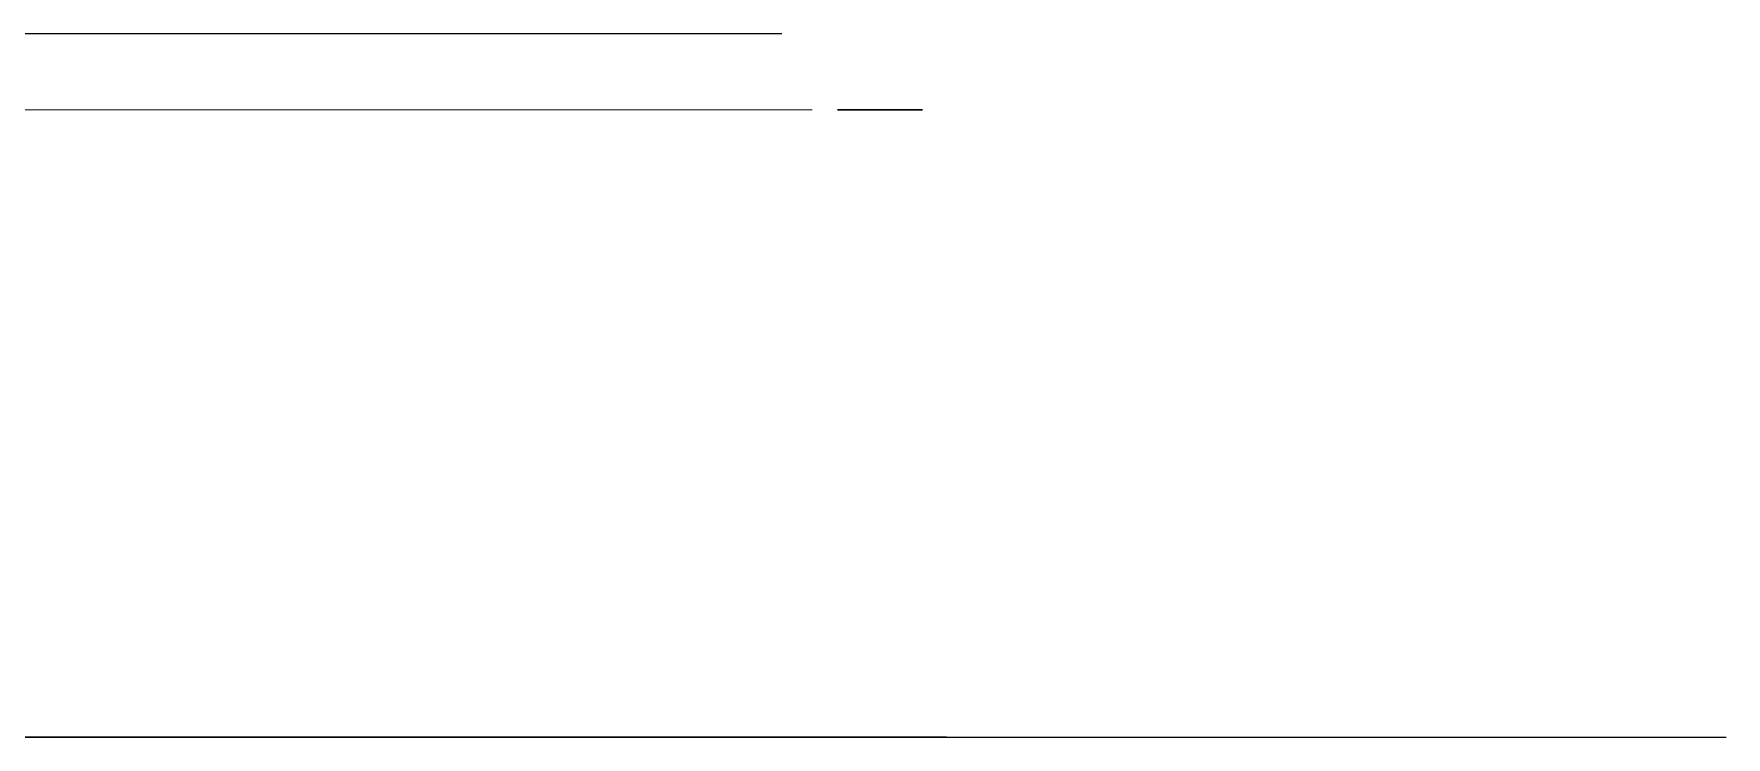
# Model space of a CAD drawing. Header units: millimetres. Extents: x -7 to 657, y -141 to 273.
# Drawn here: x 278.6 to 656.9, y -140.5 to 16.7 of the extents above; entities that cross this region are included whole.
import ezdxf

# ---------------------------------------------------------------- set-up
doc = ezdxf.new("R2010")
doc.units = ezdxf.units.MM
for name, color, linetype in [('caja inferior', 140, 'Continuous'), ('Componentes', 230, 'Continuous'), ('Frontal 2d', 7, 'Continuous'), ('Huecos con holguras', 44, 'Continuous'), ('serigrafia 2d', 195, 'Continuous'), ('Serigrafia 3d', 230, 'Continuous')]:
    doc.layers.add(name, color=color, linetype=linetype)
doc.styles.add('Estilo1', font='ARIAL.TTF')

msp = doc.modelspace()

# ---------------------------------------------------------------- linework, layer by layer
at = {"layer": 'caja inferior', "color": 7}
msp.add_lwpolyline([(445.8, 16.67), (111.8, 16.67)], dxfattribs=at)
at = {"layer": 'Componentes', "color": 7, "extrusion": (0, -1, -1.83697e-16)}
for p, q in [((286.74, -140.5, 8.8), (283.26, -140.5, 8.8)), ((285, -140.5, 7.1), (285, -140.5, 10.5)), ((295.34, -140.5, 8.8), (291.86, -140.5, 8.8)), ((293.6, -140.5, 7.1), (293.6, -140.5, 10.5)), ((306.63, -140.5, 8.8), (303.15, -140.5, 8.8)), ((304.89, -140.5, 7.1), (304.89, -140.5, 10.5)), ((315.33, -140.5, 8.8), (311.85, -140.5, 8.8)), ((313.59, -140.5, 7.1), (313.59, -140.5, 10.5)), ((326.43, -140.5, 8.8), (322.95, -140.5, 8.8)), ((324.69, -140.5, 7.1), (324.69, -140.5, 10.5)), ((335.13, -140.5, 8.8), (331.65, -140.5, 8.8)), ((333.39, -140.5, 7.1), (333.39, -140.5, 10.5)), ((346.43, -140.5, 8.8), (342.95, -140.5, 8.8)), ((344.69, -140.5, 7.1), (344.69, -140.5, 10.5)), ((355.03, -140.5, 8.8), (351.55, -140.5, 8.8)), ((353.29, -140.5, 7.1), (353.29, -140.5, 10.5)), ((366.23, -140.5, 8.8), (362.75, -140.5, 8.8)), ((364.49, -140.5, 7.1), (364.49, -140.5, 10.5)), ((374.83, -140.5, 8.8), (371.35, -140.5, 8.8)), ((373.09, -140.5, 7.1), (373.09, -140.5, 10.5)), ((386.13, -140.5, 8.8), (382.65, -140.5, 8.8)), ((384.39, -140.5, 7.1), (384.39, -140.5, 10.5)), ((394.83, -140.5, 8.8), (391.35, -140.5, 8.8)), ((393.09, -140.5, 7.1), (393.09, -140.5, 10.5)), ((405.93, -140.5, 8.8), (402.45, -140.5, 8.8)), ((404.19, -140.5, 7.1), (404.19, -140.5, 10.5)), ((414.63, -140.5, 8.8), (411.15, -140.5, 8.8)), ((412.89, -140.5, 7.1), (412.89, -140.5, 10.5)), ((425.95, -140.5, 8.8), (422.48, -140.5, 8.8)), ((424.22, -140.5, 7.1), (424.22, -140.5, 10.5)), ((434.55, -140.5, 8.8), (431.08, -140.5, 8.8)), ((432.82, -140.5, 7.1), (432.82, -140.5, 10.5)), ((445.65, -140.5, 8.8), (442.18, -140.5, 8.8)), ((443.92, -140.5, 7.1), (443.92, -140.5, 10.5)), ((454.35, -140.5, 8.8), (450.88, -140.5, 8.8)), ((452.62, -140.5, 7.1), (452.62, -140.5, 10.5))]:
    msp.add_line(p, q, dxfattribs=at)
at = {"layer": 'Componentes', "color": 7, "extrusion": (0, -1, -1.83697e-16), "elevation": 140.5}
for points in [[(281.49, 22.45), (295.49, 22.45), (295.49, 13.5), (281.49, 13.5), (281.49, 22.45)], [(287.15, 7), (287.15, 12), (282.85, 12), (282.85, 7), (287.15, 7)], [(295.75, 7), (295.75, 12), (291.45, 12), (291.45, 7), (295.75, 7)], [(301.42, 22.45), (315.42, 22.45), (315.42, 13.5), (301.42, 13.5), (301.42, 22.45)], [(307.04, 7), (307.04, 12), (302.74, 12), (302.74, 7), (307.04, 7)], [(315.74, 7), (315.74, 12), (311.44, 12), (311.44, 7), (315.74, 7)], [(321.23, 22.45), (335.23, 22.45), (335.23, 13.5), (321.23, 13.5), (321.23, 22.45)], [(326.84, 7), (326.84, 12), (322.54, 12), (322.54, 7), (326.84, 7)], [(335.54, 7), (335.54, 12), (331.24, 12), (331.24, 7), (335.54, 7)], [(341.17, 22.45), (355.17, 22.45), (355.17, 13.5), (341.17, 13.5), (341.17, 22.45)], [(346.84, 7), (346.84, 12), (342.54, 12), (342.54, 7), (346.84, 7)], [(355.44, 7), (355.44, 12), (351.14, 12), (351.14, 7), (355.44, 7)], [(360.98, 22.45), (374.98, 22.45), (374.98, 13.5), (360.98, 13.5), (360.98, 22.45)], [(366.64, 7), (366.64, 12), (362.34, 12), (362.34, 7), (366.64, 7)], [(375.24, 7), (375.24, 12), (370.94, 12), (370.94, 7), (375.24, 7)], [(380.92, 22.45), (394.92, 22.45), (394.92, 13.5), (380.92, 13.5), (380.92, 22.45)], [(386.54, 7), (386.54, 12), (382.24, 12), (382.24, 7), (386.54, 7)], [(395.24, 7), (395.24, 12), (390.94, 12), (390.94, 7), (395.24, 7)], [(400.73, 22.45), (414.73, 22.45), (414.73, 13.5), (400.73, 13.5), (400.73, 22.45)], [(406.34, 7), (406.34, 12), (402.04, 12), (402.04, 7), (406.34, 7)], [(415.24, 7), (415.24, 12), (410.94, 12), (410.94, 7), (415.24, 7)], [(420.67, 22.45), (434.67, 22.45), (434.67, 13.5), (420.67, 13.5), (420.67, 22.45)], [(426.37, 7), (426.37, 12), (422.07, 12), (422.07, 7), (426.37, 7)], [(434.97, 7), (434.97, 12), (430.67, 12), (430.67, 7), (434.97, 7)], [(440.48, 22.45), (454.48, 22.45), (454.48, 13.5), (440.48, 13.5), (440.48, 22.45)], [(446.07, 7), (446.07, 12), (441.77, 12), (441.77, 7), (446.07, 7)], [(454.77, 7), (454.77, 12), (450.47, 12), (450.47, 7), (454.77, 7)]]:
    msp.add_lwpolyline(points, dxfattribs=at)
at = {"layer": 'Componentes', "color": 7, "extrusion": (0, -1, -1.83697e-16)}
for centre in [(285, 8.8, 140.5), (293.6, 8.8, 140.5), (304.89, 8.8, 140.5), (313.59, 8.8, 140.5), (324.69, 8.8, 140.5), (333.39, 8.8, 140.5), (344.69, 8.8, 140.5), (353.29, 8.8, 140.5), (364.49, 8.8, 140.5), (373.09, 8.8, 140.5), (384.39, 8.8, 140.5), (393.09, 8.8, 140.5), (404.19, 8.8, 140.5), (412.89, 8.8, 140.5), (424.22, 8.8, 140.5), (432.82, 8.8, 140.5), (443.92, 8.8, 140.5), (452.62, 8.8, 140.5)]:
    msp.add_circle(centre, 1.4, dxfattribs=at)
at = {"layer": 'Frontal 2d', "color": 7, "ltscale": 10, "extrusion": (0, -1, -1.83697e-16)}
for p, q in [((-7.13, -140.5, 13.5), (656.92, -140.5, 13.5)), ((-7.13, -140.5, 12), (656.92, -140.5, 12)), ((96.2, -140.5, 23.1), (656.92, -140.5, 23.1)), ((96.2, -140.5, 21.5), (656.92, -140.5, 21.5))]:
    msp.add_line(p, q, dxfattribs=at)
at = {"layer": 'Frontal 2d', "color": 7, "extrusion": (0, -1, -1.83697e-16), "elevation": 140.5}
msp.add_lwpolyline([(477.46, 44), (5.14, 44, 0.414214), (0, 38.86), (0, 5.14, 0.414214), (5.14, 0), (477.46, 0, 0.414214), (482.6, 5.14), (482.6, 38.86, 0.414214)], format="xyb", close=True, dxfattribs=at)
for points in [[(470.3, 41.13), (477.5, 41.13, -0.426019), (477.5, 33.63, 0), (470.3, 33.63, -0.426019), (470.3, 41.13, -0.365932)], [(470.3, 9.38), (477.5, 9.38, -0.426019), (477.5, 1.88, 0), (470.3, 1.88, -0.426019), (470.3, 9.38, -0.365932)]]:
    msp.add_lwpolyline(points, format="xyb", dxfattribs=at)
at = {"layer": 'Frontal 2d', "color": 7, "extrusion": (0, -1, 0)}
for centre, radius in [((311.95, 37.1, 140.5), 2.75), ((311.95, 37.1, 140.5), 1.75), ((311.95, 37.1, 140.5), 1.25), ((441.85, 37.1, 140.5), 2.75), ((441.85, 37.1, 140.5), 1.75), ((441.85, 37.1, 140.5), 1.25)]:
    msp.add_circle(centre, radius, dxfattribs=at)
at = {"layer": 'Huecos con holguras', "color": 7, "extrusion": (0, -1, -1.83697e-16), "elevation": 140.5}
for points in [[(280.49, 23.45), (296.49, 23.45), (296.49, 12.5), (280.49, 12.5)], [(300.42, 23.45), (316.42, 23.45), (316.42, 12.5), (300.42, 12.5)], [(320.23, 23.45), (336.23, 23.45), (336.23, 12.5), (320.23, 12.5)], [(340.17, 23.45), (356.17, 23.45), (356.17, 12.5), (340.17, 12.5)], [(359.98, 23.45), (375.98, 23.45), (375.98, 12.5), (359.98, 12.5)], [(379.92, 23.45), (395.92, 23.45), (395.92, 12.5), (379.92, 12.5)], [(399.73, 23.45), (415.73, 23.45), (415.73, 12.5), (399.73, 12.5)], [(419.67, 23.45), (435.67, 23.45), (435.67, 12.5), (419.67, 12.5)], [(439.48, 23.45), (455.48, 23.45), (455.48, 12.5), (439.48, 12.5)]]:
    msp.add_lwpolyline(points, close=True, dxfattribs=at)
at = {"layer": 'Huecos con holguras', "color": 7, "extrusion": (0, -1, -1.83697e-16)}
for centre in [(285, 8.8, 140.5), (293.6, 8.8, 140.5), (304.89, 8.8, 140.5), (313.59, 8.8, 140.5), (324.69, 8.8, 140.5), (333.39, 8.8, 140.5), (344.69, 8.8, 140.5), (353.29, 8.8, 140.5), (364.49, 8.8, 140.5), (373.09, 8.8, 140.5), (384.39, 8.8, 140.5), (393.09, 8.8, 140.5), (404.19, 8.8, 140.5), (412.89, 8.8, 140.5), (424.22, 8.8, 140.5), (432.82, 8.8, 140.5), (443.92, 8.8, 140.5), (452.62, 8.8, 140.5)]:
    msp.add_circle(centre, 1.75, dxfattribs=at)
at = {"layer": 'serigrafia 2d', "color": 7, "lineweight": 20, "extrusion": (0, -1, -1.83697e-16)}
for p, q in [((101.27, -140.5, 5.9), (443.92, -140.5, 5.9)), ((101.27, -140.5, 3.04), (452.62, -140.5, 3.04)), ((285, -140.5, 5.9), (285, -140.5, 7)), ((293.6, -140.5, 7), (293.6, -140.5, 3.04)), ((304.89, -140.5, 5.9), (304.89, -140.5, 7)), ((313.59, -140.5, 7), (313.59, -140.5, 3.04)), ((324.69, -140.5, 5.9), (324.69, -140.5, 7)), ((333.39, -140.5, 7), (333.39, -140.5, 3.04)), ((344.69, -140.5, 5.9), (344.69, -140.5, 7)), ((353.29, -140.5, 7), (353.29, -140.5, 3.04)), ((364.49, -140.5, 5.9), (364.49, -140.5, 7)), ((373.09, -140.5, 7), (373.09, -140.5, 3.04)), ((384.39, -140.5, 5.9), (384.39, -140.5, 7)), ((393.09, -140.5, 7), (393.09, -140.5, 3.04)), ((404.19, -140.5, 5.9), (404.19, -140.5, 7)), ((412.89, -140.5, 7), (412.89, -140.5, 3.04)), ((424.22, -140.5, 5.9), (424.22, -140.5, 7)), ((432.82, -140.5, 7), (432.82, -140.5, 3.04)), ((443.92, -140.5, 5.9), (443.92, -140.5, 7)), ((452.62, -140.5, 7), (452.62, -140.5, 3.04))]:
    msp.add_line(p, q, dxfattribs=at)
at = {"layer": 'serigrafia 2d', "color": 7, "extrusion": (0, -1, -1.83697e-16), "elevation": 140.5}
for points in [[(461.37, 17.47), (461.62, 17.68), (461.91, 18.02), (462.13, 18.38), (462.28, 18.83), (461.98, 18.52), (461.67, 18.3), (461.31, 18.05), (460.74, 17.77), (460.27, 17.63), (459.65, 17.7), (459.09, 17.89), (458.75, 18.1), (458.46, 18.46), (458.27, 18.77), (458.32, 19.13), (458.59, 19.68), (458.95, 20.28), (459.48, 20.88), (459.99, 21.54), (460.72, 22.06), (461.38, 22.51), (462.02, 22.83)], [(460.08, 21.65), (460.04, 22.06), (460.05, 22.59), (460.15, 23.14), (460.28, 23.76), (460.46, 24.33), (460.71, 24.98), (460.95, 25.49)], [(460.17, 17.62), (460.53, 17.52), (460.98, 17.43), (461.49, 17.44), (462.03, 17.52), (462.45, 17.62), (462.9, 17.77), (463.13, 17.88)], [(464.13, 15.46), (464.76, 16.11), (465.36, 16.88), (465.82, 17.5), (466.34, 18.27), (466.75, 18.9), (467.18, 19.76), (467.35, 20.06), (467.16, 20.38), (466.76, 20.66), (466.41, 21.08), (465.88, 21.61), (465.54, 21.96), (464.81, 22.58), (464.3, 22.89), (464.33, 22.98), (464.66, 23.89), (465.2, 24.97), (465.74, 25.8), (466.19, 26.45), (466.42, 26.84), (466.44, 27.14), (466.36, 27.48), (466.16, 27.91), (465.76, 28.5), (465.51, 29), (465.35, 29.15), (465.15, 29.05), (464.86, 28.91), (464.43, 28.38), (464.01, 27.47), (463.65, 26.54), (463.46, 25.78), (463.27, 24.26), (463.18, 23.25), (463.14, 23.82), (463.09, 24.77), (463.01, 25.51), (462.95, 26.17), (462.83, 26.82), (462.65, 27.39), (462.44, 27.91), (462.16, 28.34), (461.9, 28.65), (461.69, 28.72), (461.48, 28.65), (461.24, 28.27), (461.03, 27.8), (460.96, 27.35), (460.92, 26.81), (460.96, 26.37), (461.06, 25.94), (461.28, 25.3), (461.58, 24.47), (461.94, 23.52), (462.19, 22.84)], [(461.06, 22.28), (461.08, 22.47), (461.11, 22.92), (461.17, 23.42), (461.3, 23.92), (461.41, 24.27), (461.54, 24.55)], [(461.17, 20.75), (461.38, 20.76), (461.59, 20.77), (461.87, 20.77), (461.98, 20.78)], [(461.29, 17.39), (461.45, 17.08), (461.64, 16.74), (461.94, 16.32), (462.24, 15.97), (462.37, 15.82)], [(461.35, 21.51), (461.72, 21.6), (462.13, 21.6), (462.56, 21.51), (462.84, 21.35)], [(461.39, 21.5), (461.58, 21.54), (461.87, 21.58), (462.14, 21.57), (462.36, 21.52), (462.59, 21.45), (462.8, 21.38)], [(462.23, 15.73), (461.93, 15.34), (461.68, 14.83), (461.58, 14.4), (461.65, 13.91), (461.94, 13.44), (462.46, 13.1), (462.96, 12.97)], [(461.71, 14.58), (461.86, 14.56)], [(461.88, 13.74), (462.04, 13.84)], [(462.44, 15.39), (462.22, 15.1), (462.03, 14.72), (461.96, 14.4), (462.01, 14.04), (462.23, 13.69), (462.61, 13.43), (462.98, 13.34)], [(462.05, 15.33), (462.18, 15.23)], [(462.08, 17.48), (462.22, 17.17), (462.48, 16.86), (462.82, 16.38), (463.17, 16.05), (463.47, 15.81)], [(462.2, 20.43), (462.4, 20.26)], [(462.21, 15.72), (462.43, 15.81), (462.78, 15.84), (463.17, 15.87), (463.59, 15.8), (464, 15.6), (464.28, 15.24), (464.47, 14.77), (464.51, 14.3), (464.42, 13.9), (464.16, 13.5), (463.81, 13.17), (463.45, 12.97), (463.04, 12.95), (463, 12.96)], [(462.35, 13.32), (462.43, 13.46)], [(462.41, 20.6), (462.57, 20.46)], [(462.43, 15.39), (462.59, 15.45), (462.85, 15.47), (463.14, 15.49), (463.45, 15.44), (463.75, 15.3), (463.96, 15.02), (464.11, 14.68), (464.14, 14.33), (464.07, 14.03), (463.87, 13.73), (463.62, 13.49), (463.35, 13.34), (463.04, 13.33), (463.02, 13.33)], [(462.48, 20.83), (462.68, 20.73)], [(462.52, 17.65), (462.54, 17.2), (462.56, 16.79), (462.61, 16.32), (462.68, 15.93)], [(462.6, 27.61), (463.43, 28.36), (464.25, 28.88), (465.35, 29.43), (466.64, 29.84), (467.75, 30.07), (468.68, 30.11), (469.41, 30.09), (470.12, 30.01), (470.72, 29.93)], [(462.72, 15.74), (462.74, 15.56)], [(462.9, 13.09), (462.91, 13.26)], [(462.91, 26.59), (463.23, 26.89), (463.53, 27.14), (463.87, 27.34), (463.97, 27.39)], [(462.92, 15.06), (462.92, 14.36), (463.65, 14.12)], [(463.54, 15.5), (463.63, 15.69)], [(463.63, 13.38), (463.72, 13.25)], [(464.92, 27.22), (464.53, 26.75), (464.19, 25.96), (463.95, 25.15), (463.83, 24.41), (463.73, 23.66), (463.66, 23.17), (463.68, 23.12), (463.75, 23.08), (463.85, 23.09), (463.93, 23.17), (463.98, 23.37), (464.09, 24.02)], [(464.04, 13.85), (464.23, 13.76)], [(464.06, 15.07), (464.2, 15.14)], [(464.09, 24.03), (464.25, 24.72), (464.47, 25.39), (464.69, 26.02), (464.82, 26.26), (465, 26.52), (465.16, 26.66), (465.16, 26.53), (465.19, 26.39), (465.24, 26.33), (465.33, 26.37), (465.55, 26.63), (465.82, 26.93), (465.82, 27.2), (465.61, 27.37), (465.27, 27.4), (464.97, 27.27)], [(464.19, 14.35), (464.39, 14.35)], [(464.21, 15.41), (465.18, 14.89), (466.03, 14.5), (466.89, 14.27), (468.27, 14.13), (469.62, 14.13), (470.76, 14.36), (472.04, 14.81), (472.98, 15.36), (473.83, 16.25), (474.58, 17.16), (475.43, 18.51), (475.75, 19.62), (475.89, 20.94), (475.89, 22.29), (475.7, 23.52), (475.23, 24.72), (474.6, 25.79), (473.73, 26.73), (472.85, 27.5), (471.77, 28.12), (470.83, 28.52), (469.57, 28.8), (468.5, 28.91), (467.63, 28.92), (466.94, 28.82), (466.37, 28.73), (465.82, 28.48)], [(470.79, 29.91), (471.99, 29.48), (472.92, 29.04), (474.27, 28.01), (475.25, 27.13), (476.02, 26.1), (476.6, 25.11), (476.91, 24.23), (477.08, 23.62), (477.2, 22.93), (477.25, 22.1), (477.25, 20.97), (477.14, 19.94), (476.73, 18.52), (476.27, 17.48), (475.74, 16.54), (475.17, 15.82), (474.05, 14.76), (472.99, 14.05), (472.01, 13.54), (470.88, 13.1), (469.95, 12.86), (469.04, 12.84), (468.12, 12.98), (466.86, 13.16), (465.25, 13.67), (464.6, 13.96)], [(466.12, 28.01), (466.32, 27.89), (466.65, 27.57), (466.95, 27.21), (467.15, 26.96), (467.02, 26.81), (466.78, 26.49), (466.57, 26.25), (466.43, 26.02), (466.23, 26.08), (466.02, 26.22)], [(467.61, 20.88), (467.28, 21.27), (467, 22.02), (466.86, 22.74), (466.86, 23.44), (466.96, 24.24)], [(466.97, 24.28), (467.14, 24.9), (467.3, 25.21)], [(466.99, 20.6), (473.04, 22.34)], [(467.35, 20.09), (467.86, 20.11), (468.56, 19.83), (469.21, 19.5), (469.91, 19.04), (470.48, 18.58), (471.1, 17.97), (471.78, 17.22), (472.22, 16.62), (472.69, 15.85), (473.02, 15.38)], [(467.76, 20.8), (468.17, 20.63), (468.64, 20.37), (468.98, 20.06), (469.25, 19.73), (469.54, 19.38)], [(468.09, 26.15), (468.4, 26.46), (468.82, 26.77), (469.33, 27), (470.04, 27.25), (470.69, 27.38)], [(468.77, 24.36), (468.93, 24.28), (469.26, 24.08), (469.6, 23.9), (469.77, 23.89), (469.87, 23.97), (469.95, 24.12), (469.98, 24.3), (469.9, 24.5), (469.64, 24.7), (469.4, 24.9), (469.22, 24.93), (469.06, 24.84), (468.89, 24.69), (468.71, 24.55), (468.57, 24.45), (468.78, 24.36)], [(469.45, 21.33), (469.83, 21.07), (470.17, 20.77), (470.43, 20.45), (470.6, 20.14)], [(469.46, 19.32), (473.2, 21.98)], [(470.72, 23.29), (470.65, 23.14), (470.52, 22.67), (470.48, 22.18), (470.53, 21.75), (470.57, 21.63)], [(470.72, 27.39), (471.35, 27.46), (472.12, 27.45), (472.77, 27.37), (473.14, 27.24)], [(470.78, 21.68), (471.03, 21.51), (471.34, 21.24), (471.51, 20.97), (471.59, 20.85)], [(471.13, 23.91), (471.35, 24.16), (471.68, 24.43), (472.12, 24.62), (472.62, 24.74), (473.18, 24.82), (473.55, 24.81), (474, 24.74), (474.53, 24.61), (474.9, 24.44), (475.31, 24.18), (475.45, 24.08)], [(471.75, 21.95), (471.96, 21.86), (472.11, 21.69), (472.24, 21.45), (472.3, 21.3)], [(472.47, 22.19), (472.62, 22.04), (472.7, 21.89), (472.79, 21.71)], [(473.18, 22.68), (473.03, 22.71), (472.91, 22.73), (472.77, 22.77), (472.7, 22.84), (472.7, 22.98), (472.75, 23.11), (472.82, 23.16), (472.95, 23.14), (473.12, 23.02), (473.34, 22.84)], [(473.95, 21.9), (474.01, 21.56), (474.18, 21), (474.4, 20.42), (474.64, 19.9), (474.93, 19.35), (475.17, 18.93), (475.43, 18.54)], [(474.54, 20.1), (474.9, 20.19), (475.25, 20.39), (475.56, 20.63), (475.89, 21.03)], [(474.56, 20.1), (475.1, 20.29), (475.48, 20.5), (475.78, 20.74)]]:
    msp.add_lwpolyline(points, dxfattribs=at)
for points in [[(460.8, 20.6), (460.57, 20.32), (460.86, 20.34), (461.29, 20.39), (461.71, 20.4), (462.09, 20.55), (462.29, 20.71), (462.28, 20.91), (462.13, 21.07), (461.86, 21.15), (461.48, 21.11), (461.09, 20.9)], [(466.95, 25.86), (466.74, 25.69), (466.81, 25.56), (467.11, 25.31), (467.48, 25.02), (467.83, 24.78), (467.97, 24.73), (468.15, 24.78), (468.34, 24.91), (468.53, 25.1), (468.65, 25.26), (468.64, 25.39), (468.54, 25.52), (467.76, 26.32), (467.5, 26.55), (467.37, 26.35), (467.18, 26.11)], [(470.51, 23.45), (470.79, 23.32), (471.02, 23.17), (471.2, 23.19), (471.32, 23.33), (471.38, 23.53), (471.25, 23.73), (471, 23.88), (470.76, 24.03), (470.65, 24.09), (470.55, 23.95), (470.43, 23.78), (470.31, 23.64), (470.27, 23.59), (470.34, 23.55)], [(471.87, 23.47), (472.07, 23.39), (472.24, 23.31), (472.36, 23.2), (472.41, 23.09), (472.38, 23), (472.26, 22.94), (472.14, 22.94), (471.97, 22.97), (471.79, 23.02), (471.63, 23.12), (471.71, 23.25), (471.79, 23.35)], [(474.17, 22.28), (474.05, 22.01), (473.85, 21.86), (473.57, 21.87), (473.31, 21.92), (473.14, 22.13), (473.06, 22.39), (473.17, 22.63), (473.34, 22.81), (473.57, 22.89), (473.79, 22.88), (473.97, 22.78), (474.1, 22.62)]]:
    msp.add_lwpolyline(points, close=True, dxfattribs=at)
at = {"layer": 'Serigrafia 3d', "color": 7, "lineweight": 20, "extrusion": (0, -1, -1.83697e-16)}
for p, q in [((101.27, -0.34, 5.9), (443.92, -0.34, 5.9)), ((101.27, -0.34, 3.04), (452.62, -0.34, 3.04)), ((285, -0.34, 5.9), (285, -0.34, 7)), ((293.6, -0.34, 7), (293.6, -0.34, 3.04)), ((304.89, -0.34, 5.9), (304.89, -0.34, 7)), ((313.59, -0.34, 7), (313.59, -0.34, 3.04)), ((324.69, -0.34, 5.9), (324.69, -0.34, 7)), ((333.39, -0.34, 7), (333.39, -0.34, 3.04)), ((344.69, -0.34, 5.9), (344.69, -0.34, 7)), ((353.29, -0.34, 7), (353.29, -0.34, 3.04)), ((364.49, -0.34, 5.9), (364.49, -0.34, 7)), ((373.09, -0.34, 7), (373.09, -0.34, 3.04)), ((384.39, -0.34, 5.9), (384.39, -0.34, 7)), ((393.09, -0.34, 7), (393.09, -0.34, 3.04)), ((404.19, -0.34, 5.9), (404.19, -0.34, 7)), ((412.89, -0.34, 7), (412.89, -0.34, 3.04)), ((424.22, -0.34, 5.9), (424.22, -0.34, 7)), ((432.82, -0.34, 7), (432.82, -0.34, 3.04)), ((443.92, -0.34, 5.9), (443.92, -0.34, 7)), ((452.62, -0.34, 7), (452.62, -0.34, 3.04))]:
    msp.add_line(p, q, dxfattribs=at)
at = {"layer": 'Serigrafia 3d', "color": 7, "extrusion": (0, -1, -1.83697e-16), "elevation": 0.34}
for points in [[(461.37, 17.47), (461.62, 17.68), (461.91, 18.02), (462.13, 18.38), (462.28, 18.83), (461.98, 18.52), (461.67, 18.3), (461.31, 18.05), (460.74, 17.77), (460.27, 17.63), (459.65, 17.7), (459.09, 17.89), (458.75, 18.1), (458.46, 18.46), (458.27, 18.77), (458.32, 19.13), (458.59, 19.68), (458.95, 20.28), (459.48, 20.88), (459.99, 21.54), (460.72, 22.06), (461.38, 22.51), (462.02, 22.83)], [(460.08, 21.65), (460.04, 22.06), (460.05, 22.59), (460.15, 23.14), (460.28, 23.76), (460.46, 24.33), (460.71, 24.98), (460.95, 25.49)], [(460.17, 17.62), (460.53, 17.52), (460.98, 17.43), (461.49, 17.44), (462.03, 17.52), (462.45, 17.62), (462.9, 17.77), (463.13, 17.88)], [(464.13, 15.46), (464.76, 16.11), (465.36, 16.88), (465.82, 17.5), (466.34, 18.27), (466.75, 18.9), (467.18, 19.76), (467.35, 20.06), (467.16, 20.38), (466.76, 20.66), (466.41, 21.08), (465.88, 21.61), (465.54, 21.96), (464.81, 22.58), (464.3, 22.89), (464.33, 22.98), (464.66, 23.89), (465.2, 24.97), (465.74, 25.8), (466.19, 26.45), (466.42, 26.84), (466.44, 27.14), (466.36, 27.48), (466.16, 27.91), (465.76, 28.5), (465.51, 29), (465.35, 29.15), (465.15, 29.05), (464.86, 28.91), (464.43, 28.38), (464.01, 27.47), (463.65, 26.54), (463.46, 25.78), (463.27, 24.26), (463.18, 23.25), (463.14, 23.82), (463.09, 24.77), (463.01, 25.51), (462.95, 26.17), (462.83, 26.82), (462.65, 27.39), (462.44, 27.91), (462.16, 28.34), (461.9, 28.65), (461.69, 28.72), (461.48, 28.65), (461.24, 28.27), (461.03, 27.8), (460.96, 27.35), (460.92, 26.81), (460.96, 26.37), (461.06, 25.94), (461.28, 25.3), (461.58, 24.47), (461.94, 23.52), (462.19, 22.84)], [(461.06, 22.28), (461.08, 22.47), (461.11, 22.92), (461.17, 23.42), (461.3, 23.92), (461.41, 24.27), (461.54, 24.55)], [(461.17, 20.75), (461.38, 20.76), (461.59, 20.77), (461.87, 20.77), (461.98, 20.78)], [(461.29, 17.39), (461.45, 17.08), (461.64, 16.74), (461.94, 16.32), (462.24, 15.97), (462.37, 15.82)], [(461.35, 21.51), (461.72, 21.6), (462.13, 21.6), (462.56, 21.51), (462.84, 21.35)], [(461.39, 21.5), (461.58, 21.54), (461.87, 21.58), (462.14, 21.57), (462.36, 21.52), (462.59, 21.45), (462.8, 21.38)], [(462.23, 15.73), (461.93, 15.34), (461.68, 14.83), (461.58, 14.4), (461.65, 13.91), (461.94, 13.44), (462.46, 13.1), (462.96, 12.97)], [(461.71, 14.58), (461.86, 14.56)], [(461.88, 13.74), (462.04, 13.84)], [(462.44, 15.39), (462.22, 15.1), (462.03, 14.72), (461.96, 14.4), (462.01, 14.04), (462.23, 13.69), (462.61, 13.43), (462.98, 13.34)], [(462.05, 15.33), (462.18, 15.23)], [(462.08, 17.48), (462.22, 17.17), (462.48, 16.86), (462.82, 16.38), (463.17, 16.05), (463.47, 15.81)], [(462.2, 20.43), (462.4, 20.26)], [(462.21, 15.72), (462.43, 15.81), (462.78, 15.84), (463.17, 15.87), (463.59, 15.8), (464, 15.6), (464.28, 15.24), (464.47, 14.77), (464.51, 14.3), (464.42, 13.9), (464.16, 13.5), (463.81, 13.17), (463.45, 12.97), (463.04, 12.95), (463, 12.96)], [(462.35, 13.32), (462.43, 13.46)], [(462.41, 20.6), (462.57, 20.46)], [(462.43, 15.39), (462.59, 15.45), (462.85, 15.47), (463.14, 15.49), (463.45, 15.44), (463.75, 15.3), (463.96, 15.02), (464.11, 14.68), (464.14, 14.33), (464.07, 14.03), (463.87, 13.73), (463.62, 13.49), (463.35, 13.34), (463.04, 13.33), (463.02, 13.33)], [(462.48, 20.83), (462.68, 20.73)], [(462.52, 17.65), (462.54, 17.2), (462.56, 16.79), (462.61, 16.32), (462.68, 15.93)], [(462.6, 27.61), (463.43, 28.36), (464.25, 28.88), (465.35, 29.43), (466.64, 29.84), (467.75, 30.07), (468.68, 30.11), (469.41, 30.09), (470.12, 30.01), (470.72, 29.93)], [(462.72, 15.74), (462.74, 15.56)], [(462.9, 13.09), (462.91, 13.26)], [(462.91, 26.59), (463.23, 26.89), (463.53, 27.14), (463.87, 27.34), (463.97, 27.39)], [(462.92, 15.06), (462.92, 14.36), (463.65, 14.12)], [(463.54, 15.5), (463.63, 15.69)], [(463.63, 13.38), (463.72, 13.25)], [(464.92, 27.22), (464.53, 26.75), (464.19, 25.96), (463.95, 25.15), (463.83, 24.41), (463.73, 23.66), (463.66, 23.17), (463.68, 23.12), (463.75, 23.08), (463.85, 23.09), (463.93, 23.17), (463.98, 23.37), (464.09, 24.02)], [(464.04, 13.85), (464.23, 13.76)], [(464.06, 15.07), (464.2, 15.14)], [(464.09, 24.03), (464.25, 24.72), (464.47, 25.39), (464.69, 26.02), (464.82, 26.26), (465, 26.52), (465.16, 26.66), (465.16, 26.53), (465.19, 26.39), (465.24, 26.33), (465.33, 26.37), (465.55, 26.63), (465.82, 26.93), (465.82, 27.2), (465.61, 27.37), (465.27, 27.4), (464.97, 27.27)], [(464.19, 14.35), (464.39, 14.35)], [(464.21, 15.41), (465.18, 14.89), (466.03, 14.5), (466.89, 14.27), (468.27, 14.13), (469.62, 14.13), (470.76, 14.36), (472.04, 14.81), (472.98, 15.36), (473.83, 16.25), (474.58, 17.16), (475.43, 18.51), (475.75, 19.62), (475.89, 20.94), (475.89, 22.29), (475.7, 23.52), (475.23, 24.72), (474.6, 25.79), (473.73, 26.73), (472.85, 27.5), (471.77, 28.12), (470.83, 28.52), (469.57, 28.8), (468.5, 28.91), (467.63, 28.92), (466.94, 28.82), (466.37, 28.73), (465.82, 28.48)], [(470.79, 29.91), (471.99, 29.48), (472.92, 29.04), (474.27, 28.01), (475.25, 27.13), (476.02, 26.1), (476.6, 25.11), (476.91, 24.23), (477.08, 23.62), (477.2, 22.93), (477.25, 22.1), (477.25, 20.97), (477.14, 19.94), (476.73, 18.52), (476.27, 17.48), (475.74, 16.54), (475.17, 15.82), (474.05, 14.76), (472.99, 14.05), (472.01, 13.54), (470.88, 13.1), (469.95, 12.86), (469.04, 12.84), (468.12, 12.98), (466.86, 13.16), (465.25, 13.67), (464.6, 13.96)], [(466.12, 28.01), (466.32, 27.89), (466.65, 27.57), (466.95, 27.21), (467.15, 26.96), (467.02, 26.81), (466.78, 26.49), (466.57, 26.25), (466.43, 26.02), (466.23, 26.08), (466.02, 26.22)], [(467.61, 20.88), (467.28, 21.27), (467, 22.02), (466.86, 22.74), (466.86, 23.44), (466.96, 24.24)], [(466.97, 24.28), (467.14, 24.9), (467.3, 25.21)], [(466.99, 20.6), (473.04, 22.34)], [(467.35, 20.09), (467.86, 20.11), (468.56, 19.83), (469.21, 19.5), (469.91, 19.04), (470.48, 18.58), (471.1, 17.97), (471.78, 17.22), (472.22, 16.62), (472.69, 15.85), (473.02, 15.38)], [(467.76, 20.8), (468.17, 20.63), (468.64, 20.37), (468.98, 20.06), (469.25, 19.73), (469.54, 19.38)], [(468.09, 26.15), (468.4, 26.46), (468.82, 26.77), (469.33, 27), (470.04, 27.25), (470.69, 27.38)], [(468.77, 24.36), (468.93, 24.28), (469.26, 24.08), (469.6, 23.9), (469.77, 23.89), (469.87, 23.97), (469.95, 24.12), (469.98, 24.3), (469.9, 24.5), (469.64, 24.7), (469.4, 24.9), (469.22, 24.93), (469.06, 24.84), (468.89, 24.69), (468.71, 24.55), (468.57, 24.45), (468.78, 24.36)], [(469.45, 21.33), (469.83, 21.07), (470.17, 20.77), (470.43, 20.45), (470.6, 20.14)], [(469.46, 19.32), (473.2, 21.98)], [(470.72, 23.29), (470.65, 23.14), (470.52, 22.67), (470.48, 22.18), (470.53, 21.75), (470.57, 21.63)], [(470.72, 27.39), (471.35, 27.46), (472.12, 27.45), (472.77, 27.37), (473.14, 27.24)], [(470.78, 21.68), (471.03, 21.51), (471.34, 21.24), (471.51, 20.97), (471.59, 20.85)], [(471.13, 23.91), (471.35, 24.16), (471.68, 24.43), (472.12, 24.62), (472.62, 24.74), (473.18, 24.82), (473.55, 24.81), (474, 24.74), (474.53, 24.61), (474.9, 24.44), (475.31, 24.18), (475.45, 24.08)], [(471.75, 21.95), (471.96, 21.86), (472.11, 21.69), (472.24, 21.45), (472.3, 21.3)], [(472.47, 22.19), (472.62, 22.04), (472.7, 21.89), (472.79, 21.71)], [(473.18, 22.68), (473.03, 22.71), (472.91, 22.73), (472.77, 22.77), (472.7, 22.84), (472.7, 22.98), (472.75, 23.11), (472.82, 23.16), (472.95, 23.14), (473.12, 23.02), (473.34, 22.84)], [(473.95, 21.9), (474.01, 21.56), (474.18, 21), (474.4, 20.42), (474.64, 19.9), (474.93, 19.35), (475.17, 18.93), (475.43, 18.54)], [(474.54, 20.1), (474.9, 20.19), (475.25, 20.39), (475.56, 20.63), (475.89, 21.03)], [(474.56, 20.1), (475.1, 20.29), (475.48, 20.5), (475.78, 20.74)]]:
    msp.add_lwpolyline(points, dxfattribs=at)
for points in [[(460.8, 20.6), (460.57, 20.32), (460.86, 20.34), (461.29, 20.39), (461.71, 20.4), (462.09, 20.55), (462.29, 20.71), (462.28, 20.91), (462.13, 21.07), (461.86, 21.15), (461.48, 21.11), (461.09, 20.9)], [(466.95, 25.86), (466.74, 25.69), (466.81, 25.56), (467.11, 25.31), (467.48, 25.02), (467.83, 24.78), (467.97, 24.73), (468.15, 24.78), (468.34, 24.91), (468.53, 25.1), (468.65, 25.26), (468.64, 25.39), (468.54, 25.52), (467.76, 26.32), (467.5, 26.55), (467.37, 26.35), (467.18, 26.11)], [(470.51, 23.45), (470.79, 23.32), (471.02, 23.17), (471.2, 23.19), (471.32, 23.33), (471.38, 23.53), (471.25, 23.73), (471, 23.88), (470.76, 24.03), (470.65, 24.09), (470.55, 23.95), (470.43, 23.78), (470.31, 23.64), (470.27, 23.59), (470.34, 23.55)], [(471.87, 23.47), (472.07, 23.39), (472.24, 23.31), (472.36, 23.2), (472.41, 23.09), (472.38, 23), (472.26, 22.94), (472.14, 22.94), (471.97, 22.97), (471.79, 23.02), (471.63, 23.12), (471.71, 23.25), (471.79, 23.35)], [(474.17, 22.28), (474.05, 22.01), (473.85, 21.86), (473.57, 21.87), (473.31, 21.92), (473.14, 22.13), (473.06, 22.39), (473.17, 22.63), (473.34, 22.81), (473.57, 22.89), (473.79, 22.88), (473.97, 22.78), (474.1, 22.62)]]:
    msp.add_lwpolyline(points, close=True, dxfattribs=at)

# ---------------------------------------------------------------- texts
at = {"layer": 'serigrafia 2d', "color": 7, "extrusion": (0, -1, -4.28626e-16), "char_height": 2.8, "width": 23.5709, "attachment_point": 1, "text_direction": (1, 0, 0), "style": 'Estilo1'}
for s, insert in [('10', (286.6, -140.5, 28.21)), ('11', (306.53, -140.5, 28.21)), ('12', (326.34, -140.5, 28.21)), ('13', (346.28, -140.5, 28.21)), ('14', (366.09, -140.5, 28.21)), ('15', (386.03, -140.5, 28.21)), ('16', (405.84, -140.5, 28.21)), ('17', (425.78, -140.5, 28.21)), ('18', (445.59, -140.5, 28.21))]:
    msp.add_mtext(s, dxfattribs=dict(at, insert=insert))
at = {"layer": 'serigrafia 2d', "color": 7, "extrusion": (0, -1, -1.83697e-16), "insert": (382.02, -140.5, 39.58), "char_height": 5.2, "width": 146.418, "attachment_point": 2, "text_direction": (1, 0, 0), "style": 'Estilo1'}
msp.add_mtext('18 Port White Rabbit Switch', dxfattribs=at)
at = {"layer": 'Serigrafia 3d', "color": 7, "extrusion": (0, -1, -4.28626e-16), "char_height": 2.8, "width": 23.5709, "attachment_point": 1, "text_direction": (1, 0, 0), "style": 'Estilo1'}
for s, insert in [('10', (286.6, -0.34, 28.21)), ('11', (306.53, -0.34, 28.21)), ('12', (326.34, -0.34, 28.21)), ('13', (346.28, -0.34, 28.21)), ('14', (366.09, -0.34, 28.21)), ('15', (386.03, -0.34, 28.21)), ('16', (405.84, -0.34, 28.21)), ('17', (425.78, -0.34, 28.21)), ('18', (445.59, -0.34, 28.21))]:
    msp.add_mtext(s, dxfattribs=dict(at, insert=insert))
at = {"layer": 'Serigrafia 3d', "color": 7, "extrusion": (0, -1, -1.83697e-16), "insert": (382.02, -0.36, 39.58), "char_height": 5.2, "width": 146.418, "attachment_point": 2, "text_direction": (1, 0, 0), "style": 'Estilo1'}
msp.add_mtext('18 Port White Rabbit Switch', dxfattribs=at)

doc.saveas('drawing.dxf')
